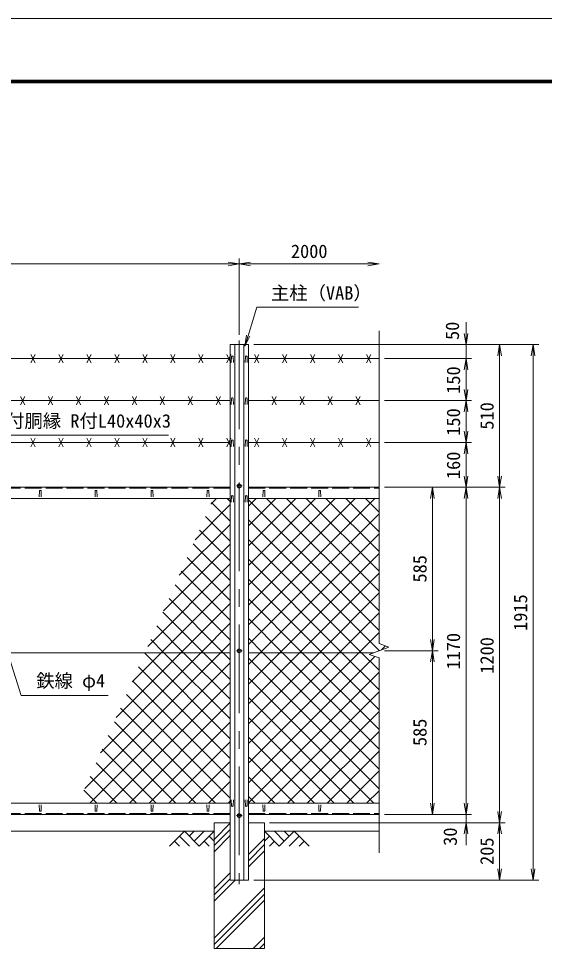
# Model space of a CAD drawing. Units: millimetres, scale not verified. Extents: x -4200 to 4200, y -2970 to 2970.
# Drawn here: x -2169 to -289, y -366 to 2970 of the extents above; entities that cross this region are included whole.
import ezdxf
from ezdxf.enums import TextEntityAlignment as Align

# ---------------------------------------------------------------- set-up
doc = ezdxf.new("R2010")
doc.units = ezdxf.units.MM
doc.header["$LTSCALE"] = 10
doc.linetypes.add('DASHED', pattern=[7.5, 6, -1.5])
doc.linetypes.add('USER1', pattern=[50.8, 31.75, -6.35, 6.35, -6.35])
for name, color, linetype, lineweight in [('0-0_D-STR1', 1, 'Continuous', 18), ('0-1_D-BMK', 2, 'USER1', 13), ('0-2_D-STR-DIM', 7, 'Continuous', 13), ('0-3_D-BGD', 7, 'Continuous', 18), ('0-4_D-STR4', 7, 'Continuous', 18), ('0-5_D-DCR-HCH', 7, 'Continuous', 13), ('0-6_D-STR3', 3, 'Continuous', 13), ('0-7_D-STR-TXT', 7, 'Continuous', 13), ('0-8_0', 7, 'Continuous', 18), ('0-A_D-STR2', 7, 'Continuous', 13), ('0-B_D-TTL', 7, 'Continuous', 18)]:
    doc.layers.add(name, color=color, linetype=linetype, lineweight=lineweight)
doc.styles.add('ＭＳ ゴシック', font='')
doc.styles.get('ＭＳ ゴシック').set_extended_font_data('MS Gothic')

# ---------------------------------------------------------------- blocks, each defined once
blk = doc.blocks.new('_Open')
at = {"layer": '0-8_0'}
blk.add_line((-10, 1.667), (0, 0), dxfattribs=at)
blk.add_lwpolyline([(-10, -1.667), (0, 0), (-10, 0)], dxfattribs=at)

msp = doc.modelspace()

# ---------------------------------------------------------------- linework, layer by layer
at = {"layer": '0-0_D-STR1'}
for p, q in [((-1395.97, -111.08), (-1395.97, 1803.92)), ((-1363.97, -111.08), (-1363.97, 1803.92)), ((-1347.47, -111.08), (-1347.47, 1803.92)), ((-1407.97, 1761.8), (-1408.72, 1740.3)), ((-1401.97, 1761.8), (-1401.22, 1740.3)), ((-1357.97, 1761.8), (-1358.72, 1740.3)), ((-1351.97, 1761.8), (-1351.22, 1740.3)), ((-1407.97, 1611.8), (-1408.72, 1590.3)), ((-1401.97, 1611.8), (-1401.22, 1590.3)), ((-1357.97, 1611.8), (-1358.72, 1590.3)), ((-1351.97, 1611.8), (-1351.22, 1590.3)), ((-1407.97, 1461.3), (-1408.72, 1439.8)), ((-1401.97, 1461.3), (-1401.22, 1439.8)), ((-1357.97, 1461.3), (-1358.72, 1439.8)), ((-1351.97, 1461.3), (-1351.22, 1439.8)), ((-1412.47, 1293.92), (-3354.97, 1293.92)), ((-2094.97, 1280.79), (-2095.72, 1259.29)), ((-2088.97, 1280.79), (-2088.22, 1259.29)), ((-1894.97, 1280.79), (-1895.72, 1259.29)), ((-1888.97, 1280.79), (-1888.22, 1259.29)), ((-1694.97, 1280.79), (-1695.72, 1259.29)), ((-1688.97, 1280.79), (-1688.22, 1259.29)), ((-1494.97, 1280.79), (-1495.72, 1259.29)), ((-1488.97, 1280.79), (-1488.22, 1259.29)), ((-1347.47, 1293.92), (-879.97, 1293.92)), ((-1294.97, 1280.79), (-1295.72, 1259.29)), ((-1288.97, 1280.79), (-1288.22, 1259.29)), ((-1094.97, 1280.79), (-1095.72, 1259.29)), ((-1088.97, 1280.79), (-1088.22, 1259.29)), ((-3354.97, 1253.92), (-1412.47, 1253.92)), ((-1407.97, 1262.3), (-1408.72, 1240.8)), ((-1401.97, 1262.3), (-1401.22, 1240.8)), ((-1357.97, 1262.3), (-1358.72, 1240.8)), ((-1351.97, 1262.3), (-1351.22, 1240.8)), ((-879.97, 1253.92), (-1347.47, 1253.92)), ((-1407.97, 154.25), (-1408.72, 175.75)), ((-1401.97, 154.25), (-1401.22, 175.75)), ((-1357.97, 154.25), (-1358.72, 175.75)), ((-1351.97, 154.25), (-1351.22, 175.75)), ((-3354.97, 163.92), (-1412.47, 163.92)), ((-2094.97, 137.05), (-2095.72, 158.55)), ((-2088.97, 137.05), (-2088.22, 158.55)), ((-1894.97, 137.05), (-1895.72, 158.55)), ((-1888.97, 137.05), (-1888.22, 158.55)), ((-1694.97, 137.05), (-1695.72, 158.55)), ((-1688.97, 137.05), (-1688.22, 158.55)), ((-1494.97, 137.05), (-1495.72, 158.55)), ((-1488.97, 137.05), (-1488.22, 158.55)), ((-879.97, 163.92), (-1347.47, 163.92)), ((-1294.97, 137.05), (-1295.72, 158.55)), ((-1288.97, 137.05), (-1288.22, 158.55)), ((-1094.97, 137.05), (-1095.72, 158.55)), ((-1088.97, 137.05), (-1088.22, 158.55)), ((-1412.47, 123.92), (-3354.97, 123.92)), ((-1347.47, 123.92), (-879.97, 123.92)), ((-1412.47, -111.08), (-1347.47, -111.08))]:
    msp.add_line(p, q, dxfattribs=at)
at = {"layer": '0-0_D-STR1', "linetype": 'DASHED'}
for p, q in [((-1412.47, 1290.92), (-3354.97, 1290.92)), ((-1347.47, 1290.92), (-879.97, 1290.92)), ((-1412.47, 126.92), (-3354.97, 126.92)), ((-1347.47, 126.92), (-879.97, 126.92))]:
    msp.add_line(p, q, dxfattribs=at)
at = {"layer": '0-0_D-STR1'}
msp.add_lwpolyline([(-1412.47, -111.08), (-1412.47, 1803.92), (-1347.47, 1803.92)], dxfattribs=at)
for centre, start, end in [((-1404.97, 1760.55), 22.61986, 157.38014), ((-1354.97, 1760.55), 22.61986, 157.38014), ((-1404.97, 1610.55), 22.61986, 157.38014), ((-1354.97, 1610.55), 22.61986, 157.38014), ((-1404.97, 1460.05), 22.61986, 157.38014), ((-1354.97, 1460.05), 22.61986, 157.38014), ((-2091.97, 1279.54), 22.61986, 157.38014), ((-1891.97, 1279.54), 22.61986, 157.38014), ((-1691.97, 1279.54), 22.61986, 157.38014), ((-1491.97, 1279.54), 22.61986, 157.38014), ((-1291.97, 1279.54), 22.61986, 157.38014), ((-1091.97, 1279.54), 22.61986, 157.38014), ((-1404.97, 1261.05), 22.61986, 157.38014), ((-1354.97, 1261.05), 22.61986, 157.38014), ((-2091.97, 138.3), 202.61986, 337.38014), ((-1891.97, 138.3), 202.61986, 337.38014), ((-1691.97, 138.3), 202.61986, 337.38014), ((-1491.97, 138.3), 202.61986, 337.38014), ((-1404.97, 155.5), 202.61986, 337.38014), ((-1354.97, 155.5), 202.61986, 337.38014), ((-1291.97, 138.3), 202.61986, 337.38014), ((-1091.97, 138.3), 202.61986, 337.38014)]:
    msp.add_arc(centre, 3.25, start, end, dxfattribs=at)
at = {"layer": '0-1_D-BMK'}
for p, q in [((-1379.97, 1818.92), (-1379.97, -126.08)), ((-1369.97, 1298.42), (-1389.97, 1298.42)), ((-1369.97, 708.92), (-1389.97, 708.92)), ((-1369.97, 119.42), (-1389.97, 119.42))]:
    msp.add_line(p, q, dxfattribs=at)
at = {"layer": '0-2_D-STR-DIM'}
for p, q in [((-1379.97, 1838.92), (-1379.97, 2112.7)), ((-1379.97, 1838.92), (-1379.97, 2112.7)), ((-3379.97, 2092.7), (-1379.97, 2092.7)), ((-1379.97, 2092.7), (-879.97, 2092.7)), ((-568.93, 1843.92), (-568.93, 1883.92)), ((-879.97, 1853.37), (-879.97, 734.57)), ((-1327.47, 1803.92), (-428.93, 1803.92)), ((-1327.47, 1803.92), (-308.93, 1803.92)), ((-1327.47, 1803.92), (-548.93, 1803.92)), ((-568.93, 1753.92), (-568.93, 1803.92)), ((-448.93, 1293.92), (-448.93, 1803.92)), ((-328.93, -111.08), (-328.93, 1803.92)), ((-859.97, 1753.92), (-548.93, 1753.92)), ((-859.97, 1753.92), (-548.93, 1753.92)), ((-568.93, 1603.92), (-568.93, 1753.92)), ((-568.93, 1713.92), (-568.93, 1673.92)), ((-859.97, 1603.92), (-548.93, 1603.92)), ((-859.97, 1603.92), (-548.93, 1603.92)), ((-568.93, 1453.92), (-568.93, 1603.92)), ((-859.97, 1453.92), (-548.93, 1453.92)), ((-859.97, 1453.92), (-548.93, 1453.92)), ((-568.93, 1293.92), (-568.93, 1453.92)), ((-859.97, 1293.92), (-668.93, 1293.92)), ((-859.97, 1293.92), (-548.93, 1293.92)), ((-859.97, 1293.92), (-428.93, 1293.92)), ((-859.97, 1293.92), (-428.93, 1293.92)), ((-859.97, 1293.92), (-548.93, 1293.92)), ((-688.93, 708.92), (-688.93, 1293.92)), ((-568.93, 1293.92), (-568.93, 123.92)), ((-448.93, 1293.92), (-448.93, 93.92)), ((-844.74, 721.74), (-879.97, 734.57)), ((-915.21, 696.09), (-844.74, 721.74)), ((-859.97, 708.92), (-668.93, 708.92)), ((-859.97, 708.92), (-668.93, 708.92)), ((-688.93, 708.92), (-688.93, 123.92)), ((-879.97, 683.27), (-915.21, 696.09)), ((-879.97, 683.27), (-879.97, -13.39)), ((-568.93, 163.92), (-568.93, 203.92)), ((-859.97, 123.92), (-548.93, 123.92)), ((-859.97, 123.92), (-548.93, 123.92)), ((-859.97, 123.92), (-668.93, 123.92)), ((-568.93, 123.92), (-568.93, 93.92)), ((-1272.2, 93.92), (-428.93, 93.92)), ((-1269.97, 93.92), (-548.93, 93.92)), ((-1269.97, 93.92), (-428.93, 93.92)), ((-448.93, 93.92), (-448.93, -111.08)), ((-568.93, 53.92), (-568.93, 13.92)), ((-1327.47, -111.08), (-428.93, -111.08)), ((-1327.47, -111.08), (-308.93, -111.08))]:
    msp.add_line(p, q, dxfattribs=at)
at = {"layer": '0-3_D-BGD'}
for p, q in [((-1469.97, 63.92), (-3289.97, 63.92)), ((-1289.97, 63.92), (-879.97, 63.92))]:
    msp.add_line(p, q, dxfattribs=at)
at = {"layer": '0-4_D-STR4'}
for p, q in [((-1469.97, 93.92), (-1469.97, -356.08)), ((-1412.47, 93.92), (-1469.97, 93.92)), ((-1289.97, 93.92), (-1347.47, 93.92)), ((-1289.97, 93.92), (-1289.97, -356.08)), ((-1289.97, -356.08), (-1469.97, -356.08))]:
    msp.add_line(p, q, dxfattribs=at)
at = {"layer": '0-5_D-DCR-HCH'}
for p, q in [((-1469.97, 34.55), (-1412.47, 92.05)), ((-1469.97, 12.45), (-1412.47, 69.95)), ((-1576.4, 63.92), (-1629.61, 10.71)), ((-1594.14, 46.18), (-1558.5, 10.71)), ((-1576.4, 63.92), (-1523.19, 10.71)), ((-1558.66, 46.18), (-1540.92, 63.92)), ((-1540.92, 28.44), (-1505.45, 63.92)), ((-1523.19, 10.71), (-1469.97, 63.92)), ((-1487.71, 46.18), (-1469.97, 28.52)), ((-1469.97, -9.64), (-1412.47, 47.86)), ((-1347.47, -19.73), (-1289.97, 37.77)), ((-1236.76, 10.71), (-1289.97, 63.92)), ((-1272.24, 46.18), (-1289.97, 28.52)), ((-1219.03, 28.44), (-1254.5, 63.92)), ((-1183.55, 63.92), (-1236.76, 10.71)), ((-1201.2, 46.09), (-1219.03, 63.92)), ((-1165.81, 46.18), (-1201.45, 10.71)), ((-1183.55, 63.92), (-1130.34, 10.71)), ((-1611.87, 28.44), (-1594.05, 10.71)), ((-1505.45, 28.44), (-1487.63, 10.71)), ((-1347.47, -41.82), (-1289.97, 15.68)), ((-1254.5, 28.44), (-1272.32, 10.71)), ((-1148.08, 28.44), (-1165.89, 10.71)), ((-1347.47, -63.92), (-1289.97, -6.42)), ((-1469.97, -142.23), (-1412.47, -84.73)), ((-1469.97, -164.32), (-1412.47, -106.82)), ((-1469.97, -186.42), (-1394.64, -111.08)), ((-1469.97, -319), (-1289.97, -139)), ((-1469.97, -341.1), (-1289.97, -161.1)), ((-1462.86, -356.08), (-1289.97, -183.2)), ((-1330.28, -356.08), (-1289.97, -315.78)), ((-1308.18, -356.08), (-1289.97, -337.88))]:
    msp.add_line(p, q, dxfattribs=at)
at = {"layer": '0-6_D-STR3'}
for p, q in [((-2124.97, 1768.92), (-2109.97, 1738.92)), ((-2124.97, 1738.92), (-2109.97, 1768.92)), ((-2024.97, 1768.92), (-2009.97, 1738.92)), ((-2024.97, 1738.92), (-2009.97, 1768.92)), ((-1924.97, 1768.92), (-1909.97, 1738.92)), ((-1924.97, 1738.92), (-1909.97, 1768.92)), ((-1824.97, 1768.92), (-1809.97, 1738.92)), ((-1824.97, 1738.92), (-1809.97, 1768.92)), ((-1724.97, 1768.92), (-1709.97, 1738.92)), ((-1724.97, 1738.92), (-1709.97, 1768.92)), ((-1624.97, 1768.92), (-1609.97, 1738.92)), ((-1624.97, 1738.92), (-1609.97, 1768.92)), ((-1524.97, 1768.92), (-1509.97, 1738.92)), ((-1524.97, 1738.92), (-1509.97, 1768.92)), ((-1424.97, 1768.92), (-1409.97, 1738.92)), ((-1424.97, 1738.92), (-1409.97, 1768.92)), ((-1324.97, 1768.92), (-1309.97, 1738.92)), ((-1324.97, 1738.92), (-1309.97, 1768.92)), ((-1224.97, 1768.92), (-1209.97, 1738.92)), ((-1224.97, 1738.92), (-1209.97, 1768.92)), ((-1124.97, 1768.92), (-1109.97, 1738.92)), ((-1124.97, 1738.92), (-1109.97, 1768.92)), ((-1024.97, 1768.92), (-1009.97, 1738.92)), ((-1024.97, 1738.92), (-1009.97, 1768.92)), ((-924.97, 1768.92), (-909.97, 1738.92)), ((-924.97, 1738.92), (-909.97, 1768.92)), ((-3354.97, 1753.92), (-1412.47, 1753.92)), ((-1347.47, 1753.92), (-879.97, 1753.92)), ((-3354.97, 1603.92), (-1412.47, 1603.92)), ((-2162.47, 1588.92), (-2147.47, 1618.92)), ((-2162.47, 1618.92), (-2147.47, 1588.92)), ((-2062.47, 1588.92), (-2047.47, 1618.92)), ((-2062.47, 1618.92), (-2047.47, 1588.92)), ((-1962.47, 1588.92), (-1947.47, 1618.92)), ((-1962.47, 1618.92), (-1947.47, 1588.92)), ((-1862.47, 1588.92), (-1847.47, 1618.92)), ((-1862.47, 1618.92), (-1847.47, 1588.92)), ((-1762.47, 1588.92), (-1747.47, 1618.92)), ((-1762.47, 1618.92), (-1747.47, 1588.92)), ((-1662.47, 1588.92), (-1647.47, 1618.92)), ((-1662.47, 1618.92), (-1647.47, 1588.92)), ((-1562.47, 1588.92), (-1547.47, 1618.92)), ((-1562.47, 1618.92), (-1547.47, 1588.92)), ((-1462.47, 1588.92), (-1447.47, 1618.92)), ((-1462.47, 1618.92), (-1447.47, 1588.92)), ((-1347.47, 1603.92), (-879.97, 1603.92)), ((-1262.47, 1588.92), (-1247.47, 1618.92)), ((-1262.47, 1618.92), (-1247.47, 1588.92)), ((-1162.47, 1588.92), (-1147.47, 1618.92)), ((-1162.47, 1618.92), (-1147.47, 1588.92)), ((-1062.47, 1588.92), (-1047.47, 1618.92)), ((-1062.47, 1618.92), (-1047.47, 1588.92)), ((-962.47, 1588.92), (-947.47, 1618.92)), ((-962.47, 1618.92), (-947.47, 1588.92)), ((-2124.97, 1468.92), (-2109.97, 1438.92)), ((-2124.97, 1438.92), (-2109.97, 1468.92)), ((-2024.97, 1468.92), (-2009.97, 1438.92)), ((-2024.97, 1438.92), (-2009.97, 1468.92)), ((-1924.97, 1468.92), (-1909.97, 1438.92)), ((-1924.97, 1438.92), (-1909.97, 1468.92)), ((-1824.97, 1468.92), (-1809.97, 1438.92)), ((-1824.97, 1438.92), (-1809.97, 1468.92)), ((-1724.97, 1468.92), (-1709.97, 1438.92)), ((-1724.97, 1438.92), (-1709.97, 1468.92)), ((-1624.97, 1468.92), (-1609.97, 1438.92)), ((-1624.97, 1438.92), (-1609.97, 1468.92)), ((-1524.97, 1468.92), (-1509.97, 1438.92)), ((-1524.97, 1438.92), (-1509.97, 1468.92)), ((-1424.97, 1468.92), (-1409.97, 1438.92)), ((-1424.97, 1438.92), (-1409.97, 1468.92)), ((-1324.97, 1468.92), (-1309.97, 1438.92)), ((-1324.97, 1438.92), (-1309.97, 1468.92)), ((-1224.97, 1468.92), (-1209.97, 1438.92)), ((-1224.97, 1438.92), (-1209.97, 1468.92)), ((-1124.97, 1468.92), (-1109.97, 1438.92)), ((-1124.97, 1438.92), (-1109.97, 1468.92)), ((-1024.97, 1468.92), (-1009.97, 1438.92)), ((-1024.97, 1438.92), (-1009.97, 1468.92)), ((-924.97, 1468.92), (-909.97, 1438.92)), ((-924.97, 1438.92), (-909.97, 1468.92)), ((-3354.97, 1453.92), (-1412.47, 1453.92)), ((-1347.47, 1453.92), (-879.97, 1453.92)), ((-1379.97, 1305.92), (-1386.47, 1302.17)), ((-1386.47, 1302.17), (-1386.47, 1294.66)), ((-1373.47, 1302.17), (-1379.97, 1305.92)), ((-1373.47, 1294.66), (-1373.47, 1302.17)), ((-1386.47, 1294.66), (-1379.97, 1290.91)), ((-1379.97, 1290.91), (-1373.47, 1294.66)), ((-1412.47, 702.17), (-3354.97, 702.17)), ((-1379.97, 716.42), (-1386.47, 712.67)), ((-1386.47, 712.67), (-1386.47, 705.16)), ((-1386.47, 705.16), (-1379.97, 701.41)), ((-1373.47, 712.67), (-1379.97, 716.42)), ((-1379.97, 701.41), (-1373.47, 705.16)), ((-1373.47, 705.16), (-1373.47, 712.67)), ((-898.52, 702.17), (-1347.47, 702.17))]:
    msp.add_line(p, q, dxfattribs=at)
msp.add_lwpolyline([(-1373.47, 115.66), (-1379.97, 111.91), (-1386.47, 115.66), (-1386.47, 123.17), (-1379.97, 126.92), (-1373.47, 123.17)], close=True, dxfattribs=at)
for centre in [(-1379.97, 1298.42), (-1379.97, 708.92), (-1379.97, 119.42)]:
    msp.add_circle(centre, 6.25, dxfattribs=at)
at = {"layer": '0-7_D-STR-TXT'}
for points in [[(-953.77, 1937.8), (-1317.64, 1937.8), (-1359.33, 1800.13)], [(-1633.52, 1480.2), (-2331.4, 1480.2), (-2388.31, 1295.83)], [(-1848.52, 548.54), (-2159.85, 548.54), (-2207.94, 700.26)]]:
    msp.add_lwpolyline(points, dxfattribs=at)
at = {"layer": '0-A_D-STR2'}
for p, q in [((-1481.74, 1233.18), (-1461.01, 1253.92)), ((-1412.47, 1172.12), (-1479.22, 1238.87)), ((-1412.47, 1242.83), (-1423.56, 1253.92)), ((-1347.47, 1226.03), (-1319.59, 1253.92)), ((-1347.47, 1155.32), (-1248.88, 1253.92)), ((-1347.47, 1084.61), (-1178.16, 1253.92)), ((-1347.47, 1013.9), (-1107.45, 1253.92)), ((-1347.47, 943.19), (-1036.74, 1253.92)), ((-1347.47, 872.48), (-966.03, 1253.92)), ((-1347.47, 801.76), (-895.32, 1253.92)), ((-879.97, 781.04), (-1347.47, 1248.54)), ((-879.97, 851.75), (-1282.14, 1253.92)), ((-879.97, 922.46), (-1211.43, 1253.92)), ((-879.97, 993.17), (-1140.72, 1253.92)), ((-879.97, 1063.88), (-1070.01, 1253.92)), ((-879.97, 1134.6), (-999.3, 1253.92)), ((-879.97, 1205.31), (-928.59, 1253.92)), ((-1538.11, 1106.1), (-1412.47, 1231.74)), ((-1412.47, 1101.41), (-1500.95, 1189.88)), ((-1347.47, 731.05), (-879.97, 1198.55)), ((-878.94, 709.29), (-1347.47, 1177.83)), ((-1594.49, 979.02), (-1412.47, 1161.03)), ((-1412.47, 1030.7), (-1522.68, 1140.9)), ((-942.52, 702.17), (-1347.47, 1107.12)), ((-1305.65, 702.17), (-879.97, 1127.84)), ((-1650.86, 851.93), (-1412.47, 1090.32)), ((-1412.47, 959.99), (-1544.4, 1091.92)), ((-1412.47, 889.28), (-1566.13, 1042.94)), ((-1013.23, 702.17), (-1347.47, 1036.41)), ((-1234.94, 702.17), (-879.97, 1057.13)), ((-1707.23, 724.85), (-1412.47, 1019.61)), ((-1412.47, 818.57), (-1587.86, 993.95)), ((-1164.23, 702.17), (-879.97, 986.42)), ((-1659.2, 702.17), (-1412.47, 948.9)), ((-1412.47, 747.86), (-1609.59, 944.97)), ((-1083.94, 702.17), (-1347.47, 965.7)), ((-1093.52, 702.17), (-879.97, 915.71)), ((-1437.5, 702.17), (-1631.32, 895.99)), ((-1588.49, 702.17), (-1412.47, 878.19)), ((-1154.65, 702.17), (-1347.47, 894.99)), ((-1508.21, 702.17), (-1653.04, 847.01)), ((-1022.81, 702.17), (-879.97, 845)), ((-1517.78, 702.17), (-1412.47, 807.48)), ((-1225.36, 702.17), (-1347.47, 824.28)), ((-1578.92, 702.17), (-1674.77, 798.02)), ((-952.1, 702.17), (-879.97, 774.29)), ((-1649.63, 702.17), (-1696.5, 749.04)), ((-1447.07, 702.17), (-1412.47, 736.76)), ((-1296.07, 702.17), (-1347.47, 753.57)), ((-1932.72, 216.52), (-1447.07, 702.17)), ((-1876.35, 343.6), (-1517.78, 702.17)), ((-1819.98, 470.68), (-1588.49, 702.17)), ((-1763.6, 597.77), (-1659.2, 702.17)), ((-1412.47, 465.01), (-1649.63, 702.17)), ((-1412.47, 535.72), (-1578.92, 702.17)), ((-1412.47, 606.44), (-1508.21, 702.17)), ((-1412.47, 677.15), (-1437.5, 702.17)), ((-1347.47, 660.34), (-1305.65, 702.17)), ((-1347.47, 589.63), (-1234.94, 702.17)), ((-1347.47, 518.92), (-1164.23, 702.17)), ((-1347.47, 448.21), (-1093.52, 702.17)), ((-1347.47, 377.5), (-1022.81, 702.17)), ((-1347.47, 306.79), (-952.1, 702.17)), ((-879.97, 286.07), (-1296.07, 702.17)), ((-879.97, 356.78), (-1225.36, 702.17)), ((-879.97, 427.49), (-1154.65, 702.17)), ((-879.97, 498.2), (-1083.94, 702.17)), ((-879.97, 568.91), (-1013.23, 702.17)), ((-879.97, 639.62), (-942.52, 702.17)), ((-871.58, 711.97), (-857.25, 726.3)), ((-1412.47, 394.3), (-1718.23, 700.06)), ((-1347.47, 236.08), (-894.87, 688.69)), ((-879.97, 215.36), (-1347.47, 682.86)), ((-1914.61, 163.92), (-1412.47, 666.05)), ((-1412.47, 323.59), (-1739.96, 651.08)), ((-1412.47, 252.88), (-1761.69, 602.09)), ((-1347.47, 165.37), (-879.97, 632.87)), ((-899.25, 163.92), (-1347.47, 612.15)), ((-1843.9, 163.92), (-1412.47, 595.34)), ((-1412.47, 182.17), (-1783.41, 553.11)), ((-969.96, 163.92), (-1347.47, 541.44)), ((-1278.21, 163.92), (-879.97, 562.16)), ((-1464.93, 163.92), (-1805.14, 504.13)), ((-1773.19, 163.92), (-1412.47, 524.63)), ((-1040.67, 163.92), (-1347.47, 470.72)), ((-1207.5, 163.92), (-879.97, 491.45)), ((-1535.64, 163.92), (-1826.87, 455.15)), ((-1702.48, 163.92), (-1412.47, 453.92)), ((-1606.35, 163.92), (-1848.6, 406.16)), ((-1136.79, 163.92), (-879.97, 420.74)), ((-1631.77, 163.92), (-1412.47, 383.21)), ((-1111.38, 163.92), (-1347.47, 400.01)), ((-1677.06, 163.92), (-1870.33, 357.18)), ((-1066.08, 163.92), (-879.97, 350.03)), ((-1747.77, 163.92), (-1892.05, 308.2)), ((-1561.06, 163.92), (-1412.47, 312.5)), ((-1182.09, 163.92), (-1347.47, 329.3)), ((-995.37, 163.92), (-879.97, 279.31)), ((-1818.48, 163.92), (-1913.78, 259.22)), ((-1490.35, 163.92), (-1412.47, 241.79)), ((-1252.8, 163.92), (-1347.47, 258.59)), ((-1889.19, 163.92), (-1935.51, 210.23)), ((-924.66, 163.92), (-879.97, 208.6)), ((-1419.64, 163.92), (-1412.47, 171.08)), ((-1323.51, 163.92), (-1347.47, 187.88))]:
    msp.add_line(p, q, dxfattribs=at)
at = {"layer": '0-B_D-TTL', "color": 2}
msp.add_lwpolyline([(-4200, 2970), (4200, 2970), (4200, -2970), (-4200, -2970)], close=True, dxfattribs=at)
at = {"layer": '0-B_D-TTL'}
for points in [[(-3930, 2750), (3930, 2750), (3930, -2750), (-3930, -2750)], [(-3927.5, 2747.5), (3927.5, 2747.5), (3927.5, -2747.5), (-3927.5, -2747.5)], [(-3925, 2745), (3925, 2745), (3925, -2745), (-3925, -2745)], [(-3922.5, 2742.5), (3922.5, 2742.5), (3922.5, -2742.5), (-3922.5, -2742.5)], [(-3920, 2740), (3920, 2740), (3920, -2740), (-3920, -2740)]]:
    msp.add_lwpolyline(points, close=True, dxfattribs=at)

# ---------------------------------------------------------------- block references
at = {"layer": '0-2_D-STR-DIM', "xscale": 4, "yscale": 4}
for p in [(-1379.97, 2092.7), (-879.97, 2092.7)]:
    msp.add_blockref('_Open', p, dxfattribs=at)
for p, rotation in [((-1379.97, 2092.7), 180), ((-568.93, 1803.92), 270), ((-448.93, 1803.92), 90), ((-328.93, 1803.92), 90), ((-568.93, 1753.92), 90), ((-568.93, 1753.92), 90), ((-568.93, 1603.92), 270), ((-568.93, 1603.92), 90), ((-568.93, 1453.92), 270), ((-568.93, 1453.92), 90), ((-568.93, 1293.92), 270), ((-448.93, 1293.92), 270), ((-688.93, 1293.92), 90), ((-568.93, 1293.92), 90), ((-448.93, 1293.92), 90), ((-688.93, 708.92), 270), ((-688.93, 708.92), 90), ((-688.93, 123.92), 270), ((-568.93, 123.92), 270), ((-568.93, 123.92), 270), ((-448.93, 93.92), 270), ((-568.93, 93.92), 90), ((-448.93, 93.92), 90), ((-448.93, -111.08), 270), ((-328.93, -111.08), 270)]:
    msp.add_blockref('_Open', p, dxfattribs=dict(at, rotation=rotation))
at = {"layer": '0-7_D-STR-TXT', "xscale": 4, "yscale": 4, "rotation": 253.14944}
msp.add_blockref('_Open', (-1359.91, 1798.22), dxfattribs=at)

# ---------------------------------------------------------------- texts
at = {"layer": '0-2_D-STR-DIM', "style": 'ＭＳ ゴシック'}
msp.add_text('2000', height=48.09, dxfattribs=at).set_placement((-1195.24, 2099.45), align=Align.BOTTOM_LEFT)
for s, p in [('50', (-579.51, 1820.71)), ('150', (-575.68, 1628.25)), ('150', (-575.68, 1478.25)), ('510', (-455.68, 1500.03)), ('160', (-575.68, 1323.25)), ('585', (-695.68, 953.17)), ('1915', (-335.68, 780.14)), ('1170', (-575.68, 642)), ('1200', (-455.68, 627)), ('585', (-695.68, 368.17)), ('30', (-587.19, 11.49)), ('205', (-455.68, -56.95))]:
    msp.add_text(s, height=48.09, rotation=90, dxfattribs=at).set_placement(p, align=Align.BOTTOM_LEFT)
at = {"layer": '0-7_D-STR-TXT', "style": 'ＭＳ ゴシック'}
for s, p in [('主柱（VAB）', (-1266.72, 1950.38)), ('爪付胴縁 R付L40x40x3', (-2279.46, 1492.79)), ('鉄線 φ4', (-2106.13, 563.41))]:
    msp.add_text(s, height=48.09, dxfattribs=at).set_placement(p, align=Align.BOTTOM_LEFT)

doc.saveas('drawing.dxf')
